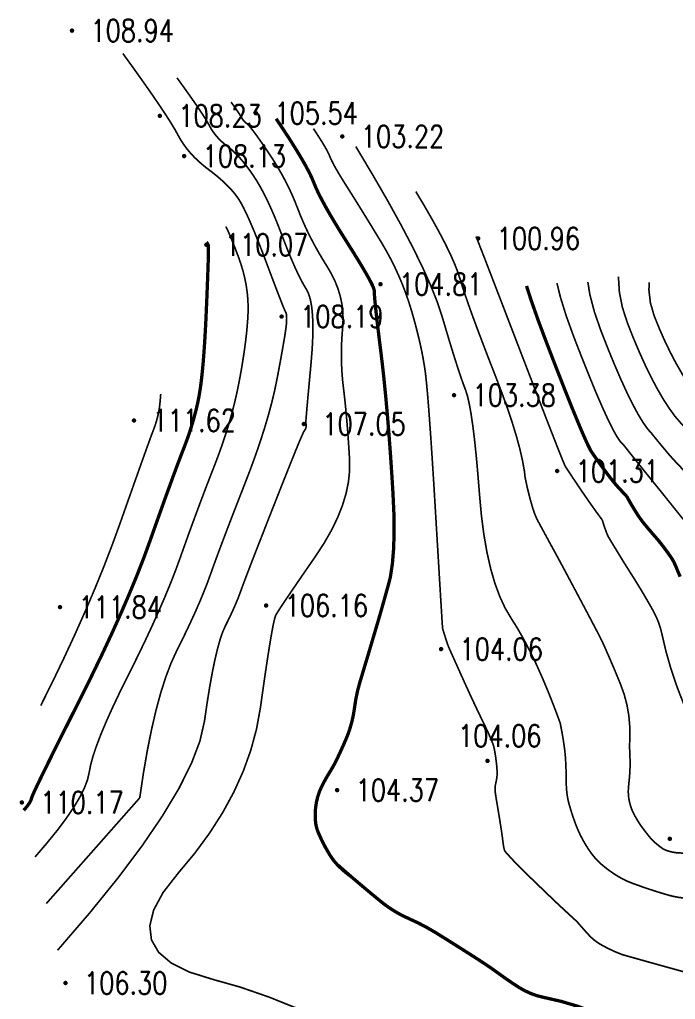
# Model space of a CAD drawing. Extents: x 532522 to 2902776, y -101917278 to 111238625.
# Drawn here: x 1061154 to 1090826, y 3181085 to 3225398 of the extents above; entities that cross this region are included whole.
import ezdxf
from ezdxf.enums import TextEntityAlignment as Align

# ---------------------------------------------------------------- set-up
doc = ezdxf.new("R2010")
doc.units = 0
doc.header["$LTSCALE"] = 1000
doc.header["$MEASUREMENT"] = 0
doc.layers.get('0').update_dxf_attribs({"linetype": 'CONTINUOUS'})
doc.layers.add('Õ÷μØºìÏß', color=20, linetype='CONTINUOUS')
doc.layers.add('新地形图', color=7, linetype='CONTINUOUS')
doc.styles.add('HZ', font='rs', dxfattribs={"width": 0.8, "bigfont": 'hztxt'})

# ---------------------------------------------------------------- blocks, each defined once
blk = doc.blocks.new('GC200')
at = {"linetype": 'Continuous', "const_width": 0.2, "flags": 128}
blk.add_lwpolyline([(-0.1, 0, 1), (0.1, 0, 1)], format="xyb", close=True, dxfattribs=at)
blk = doc.blocks.new('A$C22E77CCE')
at = {"layer": '新地形图', "color": 53, "linetype": 'Continuous', "const_width": 75, "flags": 128}
for points in [[(193843, 598075), (194329, 597403), (194764, 596792), (195150, 596241), (195485, 595751), (195771, 595322), (196008, 594953), (196194, 594646), (196331, 594399), (196450, 594184), (196585, 593976), (196734, 593772), (196899, 593574), (197079, 593382), (197275, 593194), (197486, 593012), (197711, 592835), (197937, 592662), (198146, 592492), (198339, 592324), (198516, 592158), (198677, 591995), (198821, 591835), (198949, 591677), (199062, 591521), (199172, 591342), (199296, 591113), (199432, 590835), (199581, 590507), (199743, 590129), (199917, 589702), (200105, 589225), (200306, 588699), (200501, 588180), (200672, 587727), (200820, 587339), (200945, 587016), (201046, 586759), (201123, 586566), (201177, 586439), (201207, 586377), (201224, 586343), (201237, 586298), (201246, 586243), (201252, 586177), (201254, 586100), (201253, 586013), (201248, 585916), (201239, 585808), (201223, 585670), (201197, 585485), (201160, 585250), (201112, 584968), (201054, 584637), (200986, 584257), (200907, 583829), (200817, 583353), (200712, 582842), (200585, 582308), (200436, 581752), (200266, 581175), (200075, 580575), (199862, 579953), (199628, 579309), (199372, 578643), (199115, 577986), (198875, 577369), (198652, 576792), (198448, 576256), (198260, 575759), (198091, 575303), (197939, 574887), (197804, 574511), (197671, 574145), (197520, 573760), (197354, 573357), (197171, 572934), (196971, 572492), (196755, 572031), (196523, 571551), (196274, 571052), (196023, 570503), (195784, 569874), (195557, 569164), (195343, 568374), (195141, 567504), (194950, 566554), (194772, 565523), (194607, 564412)], [(196291, 596976), (196579, 596577), (196838, 596214), (197067, 595888), (197266, 595597), (197436, 595342), (197576, 595123), (197686, 594941), (197768, 594794), (197838, 594667), (197918, 594543), (198007, 594422), (198105, 594305), (198212, 594190), (198328, 594079), (198453, 593971), (198587, 593866), (198727, 593755), (198868, 593628), (199012, 593485), (199157, 593327), (199305, 593153), (199454, 592963), (199606, 592758), (199759, 592536), (199914, 592294), (200070, 592027), (200228, 591733), (200386, 591413), (200546, 591068), (200707, 590697), (200868, 590300), (201031, 589877), (201192, 589457), (201346, 589069), (201495, 588713), (201637, 588389), (201773, 588097), (201902, 587837), (202026, 587609), (202144, 587413), (202247, 587204), (202329, 586935), (202388, 586607), (202426, 586220), (202442, 585774), (202436, 585268), (202408, 584704), (202358, 584080), (202301, 583467), (202252, 582933), (202210, 582479), (202177, 582104), (202152, 581810), (202134, 581594), (202124, 581459), (202122, 581402), (202124, 581386), (202126, 581368), (202128, 581349), (202130, 581329), (202132, 581308), (202133, 581285), (202135, 581262), (202136, 581238), (202136, 581212), (202132, 581185), (202125, 581156), (202115, 581125), (202100, 581093), (202083, 581059), (202062, 581023), (202037, 580986), (201993, 580900), (201912, 580718), (201795, 580441), (201642, 580068), (201452, 579599), (201227, 579034), (200965, 578374), (200667, 577618), (200366, 576854), (200099, 576171), (199863, 575567), (199660, 575044), (199490, 574600), (199351, 574237), (199245, 573954), (199172, 573751), (199110, 573583), (199042, 573407), (198965, 573223), (198881, 573029), (198790, 572827), (198691, 572616), (198585, 572396), (198471, 572168), (198353, 571897), (198236, 571550), (198119, 571127), (198001, 570628), (197884, 570053), (197767, 569402), (197650, 568675), (197534, 567872), (197328, 566974), (196943, 565964), (196381, 564839), (195639, 563602), (194719, 562251), (193621, 560788), (192344, 559210), (190889, 557520)]]:
    blk.add_lwpolyline(points, dxfattribs=at)
at = {"layer": '新地形图', "color": 53, "linetype": 'Continuous'}
for points, const_width, elevation in [([(198739, 595877), (198830, 595751), (198911, 595637), (198984, 595534), (199046, 595442), (199100, 595362), (199144, 595293), (199179, 595236), (199204, 595190), (199227, 595150), (199252, 595111), (199280, 595072), (199311, 595035), (199344, 594999), (199381, 594964), (199420, 594930), (199463, 594897), (199516, 594848), (199590, 594764), (199684, 594647), (199798, 594496), (199933, 594311), (200087, 594092), (200262, 593839), (200457, 593552), (200656, 593247), (200845, 592940), (201024, 592631), (201192, 592320), (201349, 592007), (201496, 591692), (201632, 591374), (201757, 591055), (201883, 590734), (202020, 590412), (202169, 590088), (202329, 589763), (202499, 589436), (202682, 589109), (202875, 588780), (203080, 588449), (203275, 588117), (203440, 587781), (203574, 587442), (203678, 587100), (203752, 586756), (203795, 586408), (203807, 586057), (203789, 585703), (203761, 585350), (203741, 585000), (203731, 584655), (203731, 584313), (203739, 583975), (203757, 583642), (203783, 583312), (203819, 582987), (203859, 582652), (203898, 582297), (203935, 581919), (203971, 581521), (204006, 581101), (204039, 580659), (204070, 580197), (204100, 579712), (204102, 579211), (204049, 578697), (203940, 578171), (203776, 577631), (203557, 577079), (203282, 576515), (202952, 575938), (202567, 575348), (202177, 574784), (201835, 574286), (201539, 573853), (201290, 573486), (201087, 573184), (200932, 572948), (200823, 572777), (200761, 572671), (200716, 572542), (200659, 572301), (200591, 571947), (200510, 571481), (200417, 570902), (200312, 570211), (200195, 569408), (200067, 568492), (199890, 567524), (199631, 566565), (199289, 565615), (198864, 564673), (198356, 563740), (197765, 562816), (197091, 561900), (196335, 560993), (195661, 560128), (195237, 559339), (195062, 558626), (195136, 557989), (195459, 557428), (196031, 556942), (196852, 556532), (197923, 556199), (199156, 555851), (200465, 555398), (201850, 554842)], 75, 106000), ([(200776, 595128), (201109, 594629), (201408, 594169), (201672, 593748), (201903, 593367), (202099, 593025), (202261, 592722), (202389, 592458), (202483, 592233), (202574, 592011), (202694, 591754), (202843, 591462), (203020, 591136), (203226, 590775), (203461, 590380), (203725, 589950), (204017, 589485), (204304, 589029), (204551, 588627), (204760, 588277), (204930, 587981), (205061, 587738), (205154, 587547), (205207, 587410), (205221, 587326), (205221, 587232), (205231, 587067), (205252, 586830), (205284, 586521), (205326, 586141), (205379, 585689), (205443, 585166), (205517, 584571), (205595, 583919), (205670, 583225), (205742, 582490), (205812, 581713), (205879, 580894), (205944, 580034), (206005, 579131), (206064, 578187), (206106, 577265), (206115, 576426), (206093, 575673), (206038, 575004), (205950, 574419), (205891, 574172)], 150, 105000), ([(202463, 594676), (202609, 594458), (202739, 594257), (202855, 594073), (202955, 593907), (203041, 593757), (203112, 593625), (203168, 593509), (203209, 593411), (203251, 593312), (203308, 593192), (203381, 593052), (203469, 592892), (203574, 592712), (203694, 592511), (203830, 592290), (203981, 592050), (204145, 591791), (204317, 591518), (204497, 591229), (204685, 590926), (204882, 590607), (205087, 590273), (205300, 589924), (205522, 589561), (205741, 589187), (205947, 588808), (206140, 588425), (206319, 588036), (206486, 587643), (206639, 587245), (206778, 586842), (206905, 586435), (207020, 586032), (207124, 585643), (207218, 585267), (207302, 584906), (207376, 584558), (207439, 584225), (207492, 583905), (207535, 583599), (207575, 583238), (207620, 582756), (207670, 582152), (207724, 581426), (207784, 580578), (207848, 579608), (207917, 578516), (207990, 577302), (208062, 576100), (208126, 575043), (208180, 574132), (208227, 573367), (208265, 572747), (208294, 572273), (208307, 572073)], 75, 104000), ([(204381, 593869), (205140, 592599), (205823, 591418), (206427, 590324), (206954, 589319), (207404, 588401), (207776, 587572), (208070, 586832), (208287, 586179), (208460, 585594), (208621, 585059), (208770, 584571), (208908, 584133), (209034, 583743), (209149, 583402), (209253, 583109), (209345, 582865), (209431, 582598), (209514, 582238), (209596, 581785), (209676, 581238), (209755, 580598), (209832, 579864), (209906, 579037), (209980, 578116), (210065, 577183), (210177, 576317), (210316, 575518), (210481, 574787), (210673, 574123), (210892, 573526), (211137, 572997), (211409, 572535), (211694, 572083), (211980, 571583), (212267, 571035), (212555, 570438), (212843, 569794), (213132, 569101), (213421, 568360), (213631, 567789)], 75, 103000), ([(207096, 591832), (207484, 591184), (207831, 590582), (208140, 590024), (208408, 589512), (208638, 589044), (208827, 588621), (208977, 588244), (209088, 587911), (209192, 587571), (209325, 587170), (209484, 586709), (209671, 586188), (209886, 585607), (210129, 584965), (210398, 584263), (210696, 583501), (210989, 582734), (211248, 582016), (211471, 581348), (211659, 580730), (211812, 580161), (211929, 579642), (212012, 579173), (212042, 578899)], 75, 102000), ([(198504, 590252), (198564, 590128), (198648, 589941), (198740, 589722), (198841, 589473), (198951, 589193), (199069, 588882), (199183, 588556), (199280, 588232), (199360, 587910), (199423, 587589), (199469, 587270), (199498, 586953), (199510, 586637), (199506, 586323), (199488, 586000), (199460, 585659), (199424, 585300), (199378, 584922), (199323, 584526), (199259, 584112), (199186, 583679), (199103, 583228), (199009, 582765), (198902, 582299), (198782, 581830), (198649, 581356), (198502, 580879), (198342, 580399), (198169, 579914), (197983, 579426), (197790, 578933), (197597, 578432), (197404, 577923), (197211, 577408), (197018, 576884), (196824, 576354), (196631, 575816), (196437, 575270), (196231, 574707), (195999, 574113), (195742, 573491), (195460, 572839), (195152, 572157), (194819, 571446), (194460, 570706), (194077, 569936), (193702, 569181), (193372, 568485), (193086, 567849), (192844, 567272), (192647, 566754), (192493, 566296), (192384, 565897), (192319, 565557), (192243, 565226), (192101, 564853), (191893, 564438), (191620, 563982), (191280, 563483), (190875, 562943), (190404, 562362), (189868, 561738)], 75, 109000), ([(209812, 589794), (209827, 589769), (209840, 589746), (209852, 589725), (209862, 589705), (209871, 589687), (209878, 589671), (209884, 589656), (209888, 589643), (209895, 589624), (209908, 589588), (209927, 589538), (209952, 589472), (209984, 589390), (210021, 589293), (210065, 589181), (210116, 589053), (210193, 588855), (210317, 588533), (210490, 588086), (210709, 587516), (210977, 586821), (211292, 586001), (211655, 585058), (212065, 583990), (212473, 582929), (212829, 582006), (213133, 581221), (213386, 580575), (213586, 580066), (213735, 579696), (213832, 579464), (213865, 579395)], 75, 101000), ([(197620, 589535), (197628, 589529), (197635, 589523), (197642, 589517), (197648, 589512), (197654, 589506), (197659, 589501), (197663, 589496), (197666, 589491), (197670, 589485), (197674, 589477), (197679, 589467), (197684, 589456), (197690, 589442), (197696, 589427), (197703, 589409), (197710, 589390), (197715, 589327), (197716, 589179), (197712, 588946), (197703, 588628), (197689, 588224), (197671, 587736), (197649, 587162), (197621, 586503), (197590, 585827), (197555, 585204), (197518, 584633), (197478, 584114), (197434, 583647), (197388, 583232), (197338, 582869), (197286, 582559), (197228, 582273), (197162, 581985), (197087, 581695), (197005, 581402), (196914, 581108), (196816, 580811), (196709, 580511), (196594, 580210), (196466, 579880), (196320, 579495), (196156, 579055), (195975, 578560), (195775, 578010), (195558, 577405), (195323, 576745), (195070, 576030), (194791, 575268), (194478, 574466), (194130, 573625), (193749, 572743), (193333, 571822), (192883, 570861), (192398, 569861), (191879, 568820), (191377, 567823), (190940, 566953), (190570, 566210), (190266, 565594), (190028, 565105), (189856, 564743), (189750, 564507), (189711, 564399), (189700, 564351), (189680, 564297), (189650, 564237), (189610, 564171), (189561, 564099), (189502, 564021), (189434, 563937), (189357, 563847)], 150, 110000), ([(219529, 580920), (219144, 581296), (218823, 581666), (218558, 582033), (218292, 582445), (218025, 582904), (217756, 583410), (217486, 583961), (217215, 584559), (216943, 585202), (216670, 585892), (216443, 586595), (216308, 587278), (216266, 587939), (216270, 587988)], 75, 97000), ([(212106, 587563), (212304, 586947), (212638, 585997), (213042, 584920), (213457, 583845), (213827, 582900), (214153, 582084), (214435, 581397), (214671, 580840), (214863, 580412), (215011, 580113), (215019, 580100)], 150, 100000), ([(213481, 587696), (213639, 587057), (213906, 586196), (214251, 585244), (214619, 584298), (214957, 583453), (215264, 582709), (215542, 582068), (215789, 581528), (216006, 581090), (216193, 580753), (216350, 580518), (216517, 580347)], 75, 99000), ([(217753, 580909), (217587, 581092), (217376, 581393), (217149, 581768), (216907, 582216), (216649, 582739), (216375, 583335), (216086, 584006), (215781, 584750), (215461, 585568), (215175, 586396), (214973, 587167), (214880, 587742)], 75, 98000), ([(221140, 581086), (220863, 581346), (220424, 581805), (220060, 582240), (219741, 582672), (219435, 583123), (219143, 583593), (218863, 584080), (218597, 584587), (218345, 585111), (218106, 585655), (217880, 586216), (217711, 586795), (217643, 587388), (217661, 587725)], 75, 96000), ([(195556, 582677), (195543, 582504), (195526, 582317), (195508, 582152), (195489, 582009), (195469, 581889), (195446, 581780), (195421, 581671), (195393, 581560), (195361, 581448), (195327, 581336), (195289, 581222), (195248, 581108), (195205, 580993), (195141, 580826), (195043, 580557), (194908, 580186), (194738, 579711), (194533, 579135), (194292, 578456), (194015, 577674), (193703, 576790), (193358, 575844), (192985, 574875), (192582, 573883), (192149, 572869), (191688, 571832), (191197, 570773), (190677, 569691), (190128, 568587)], 75, 111000)]:
    blk.add_lwpolyline(points, dxfattribs=dict(at, const_width=const_width, elevation=elevation))
at = {"layer": '新地形图', "color": 53, "linetype": 'Continuous', "flags": 128}
for points in [[(217753, 580909, 75, 75, 0.007362), (218502, 579998, 75, 75, 0.014869), (218893, 579564, 75, 75, 0.000352), (220001, 578404, 75, 75, 0.002036)], [(216517, 580347, 75, 75, 0.000813), (217060, 579662, 75, 75, 0.002048), (217277, 579391, 75, 75, 0.000079), (218237, 578204, 75, 75, -0.000346), (218456, 577932, 75, 75, -0.001328), (218755, 577559, 75, 75, 0.000662), (219355, 576810, 75, 75, 0.013344)], [(215532, 576981, 75, 75, 0.018906), (215736, 576380, 75, 75, 0.045028), (215853, 576141, 75, 75, 0.000917), (216373, 575285, 75, 75, 0.003256), (216521, 575045, 75, 75, 0.0006), (216723, 574725, 75, 75, -0.000478), (216976, 574323, 75, 75, -0.006834), (217444, 573555, 75, 75, -0.007539), (217849, 572847, 75, 75, -0.074594), (218236, 571803, 75, 75, 0.035275), (218876, 569547, 75, 75, 0.011984), (219285, 568497, 75, 75, 0.017287)], [(208307, 572073, 75, 75, 0.008762), (208526, 571386, 75, 75, 0.023847), (208623, 571139, 75, 75, 0.000443), (209009, 570280, 75, 75, 0.000519), (209339, 569547, 75, 75, 0.007816), (210255, 567606, 75, 75, -0.021177), (210574, 566881, 75, 75, -0.043582), (210644, 566642, 75, 75, -0.019174), (210733, 566085, 75, 75, -0.00753), (210756, 565874, 75, 75, -0.006997), (210773, 565647, 75, 75, -0.079607), (210720, 565100, 75, 75, 0.097853), (210693, 564652, 75, 75, 0.009303), (210764, 564197, 75, 75, -0.004156), (210932, 563180, 75, 75, -0.008124), (211044, 562388, 75, 75, 0.022723), (211092, 562105, 75, 75, 0.128311), (211174, 561944, 75, 75, 0.018987), (212007, 561071, 75, 75, 0.000689), (212355, 560734, 75, 75, 0.000297), (213162, 559957, 75, 75, 0.00397), (213596, 559545, 75, 75, 0.002185), (214394, 558808, 75, 75, 0)], [(216772, 566604, 75, 75, -0.014155), (216791, 565932, 75, 75, -0.019854), (216772, 565452, 75, 75, -0.007414), (216730, 565009, 75, 75, 0.015432), (216713, 564796, 75, 75, 0.042969), (216726, 564444, 75, 75, 0.040545), (216803, 564079, 75, 75, 0.044374), (216942, 563726, 75, 75, 0.030192), (217221, 563243, 75, 75, 0.014794), (217360, 563046, 75, 75, 0.007062), (217669, 562646, 75, 75, 0.044512), (217889, 562415, 75, 75, 0.027258), (218298, 562093, 75, 75, 0)]]:
    blk.add_lwpolyline(points, format="xyseb", dxfattribs=at)
at = {"layer": '新地形图', "color": 53, "linetype": 'Continuous'}
for points, const_width, elevation in [([(215019, 580100, 0.015122), (215903, 578877, 0.028353), (216431, 578268, 0.000137), (216633, 578059, 0.001112)], 150, 100000), ([(213865, 579395, 0.007736), (214955, 577777, 0.009177), (215532, 576981, 0.014308)], 75, 101000), ([(212042, 578899, 0.023077), (212390, 577504, 0.051134), (212638, 576904, 0.001669), (213411, 575482, -0.002794), (213870, 574633, -0.000729), (214624, 573216, -0.000772), (215331, 571876, -0.016945), (215667, 571180, -0.007399), (216359, 569551, -0.107695), (216779, 567134, 0.014207), (216772, 566604, 0.028865)], 75, 102000), ([(218298, 562093, 0.087638), (218901, 561928, 0.053487), (219754, 561940, 0.032785), (221119, 562198, 0.0401), (222976, 562840, -0.035039), (224437, 563361, -0.025126)], 75, 102000), ([(203591, 561358, 0.006014), (204185, 560837, 0.005588), (205512, 559727, 0.020708), (205885, 559447, 0.047896), (206773, 558954, -0.035158), (207998, 558314, -0.002823), (208817, 557803, -0.002017), (209956, 557078, -0.015283), (210884, 556441, 0.016191), (211760, 555842, 0.094689), (212925, 555378, -0.050572), (215161, 554709, -0.024665), (217431, 553636, -0.069924), (218150, 553112, -0.035352), (218469, 552756, -0.007922), (219747, 551052, -0.020081), (220368, 550121, -0.014235), (221150, 548751)], 150, 105000), ([(214394, 558808, 0.012041), (214943, 558190, 0.07392), (215446, 557789, 0.042887), (216446, 557319)], 75, 104000), ([(216446, 557319, 0.001122), (218689, 556692, 0.001047), (219895, 556361, -0.001089), (221054, 556042, -0.037707), (222181, 555636, -0.065684), (222768, 555274, -0.088548), (222934, 555082, -0.01776), (223536, 553975, -0.046191), (223908, 553018, -0.038338), (224156, 551807)], 75, 104000)]:
    blk.add_lwpolyline(points, format="xyb", dxfattribs=dict(at, const_width=const_width, elevation=elevation))
at = {"layer": '新地形图', "color": 53, "linetype": 'Continuous', "flags": 128}
for points, const_width in [([(216633, 578059, 0.018466), (217117, 577240, 0.030415), (217458, 576774, 0.007215), (217981, 576160, -0.015777), (218216, 575875, -0.013456), (218648, 575285, -0.038039), (218778, 575061, -0.017643), (218895, 574797, 0.012279), (219059, 574415, 0.007485)], 150), ([(205891, 574172, -0.001794), (205565, 573006, -0.00301), (205364, 572312, -0.000007), (205013, 571128, -0.000105), (204990, 571049, -0.001159), (204840, 570549, 0.000641), (204568, 569645, 0.041353), (204324, 568487, -0.047988), (204100, 567492, -0.021983), (203949, 567092, -0.009401), (203538, 566182, -0.030004), (203217, 565598, 0.025681), (202836, 564919, 0.070124), (202597, 564198, 0.064516), (202555, 563374, 0.080966), (202685, 562841, 0.038244), (203216, 561814, 0.056897), (203583, 561349, 0.042567), (204185, 560837)], 150), ([(213631, 567789, -0.01411), (213809, 566765, -0.021851), (213875, 566097, -0.013388), (213904, 565109, 0.027843), (213932, 564635, 0.039902), (214030, 564134, 0.021328), (214326, 563228, 0.034569), (214649, 562518, 0.035534), (215058, 561878, 0.055989), (215510, 561392, 0.041204), (216240, 560865, 0.046289), (216883, 560553, 0.019489), (218492, 560021, 0.046241), (219237, 559879, 0.029363), (220428, 559835)], 75)]:
    blk.add_lwpolyline(points, format="xyb", dxfattribs=dict(at, const_width=const_width))
at = {"layer": '新地形图', "color": 53, "linetype": 'Continuous', "const_width": 75, "elevation": 108000, "flags": 128}
blk.add_lwpolyline([(190378, 559629), (194607, 564412)], dxfattribs=at)
at = {"layer": '新地形图', "color": 53, "linetype": 'Continuous', "xscale": 500, "yscale": 500, "zscale": 1000}
for p in [(191542, 599109, 108940), (195516, 595256, 108227), (199865, 595372, 105540), (203772, 594326, 103224), (196614, 593435, 108130), (209920, 589713, 100960), (197620, 589424, 110066), (205498, 587641, 104806), (201026, 586178, 108193), (208826, 582621, 103384), (194347, 581477, 111617), (202032, 581319, 107053), (213493, 579193, 101310), (190999, 573039, 111844), (200325, 573110, 106156), (208240, 571137, 104063), (210342, 566083, 104061), (203537, 564761, 104370), (189270, 564204, 110169), (218587, 562559, 101675), (191248, 556038, 106297)]:
    blk.add_blockref('GC200', p, dxfattribs=at)
at = {"layer": '新地形图', "color": 53, "linetype": 'Continuous', "style": 'HZ', "width": 0.8}
for s, p in [('108.94', (194267, 599109)), ('108.23', (198241, 595256)), ('105.54', (202590, 595372)), ('103.22', (206497, 594326)), ('108.13', (199339, 593435)), ('110.07', (200345, 589424)), ('100.96', (212645, 589713)), ('104.81', (208223, 587641)), ('108.19', (203751, 586178)), ('103.38', (211551, 582621)), ('111.62', (197072, 581477)), ('107.05', (204757, 581319)), ('101.31', (216218, 579193)), ('111.84', (193724, 573039)), ('106.16', (203050, 573110)), ('104.06', (210965, 571137)), ('104.06', (210896, 567216)), ('104.37', (206262, 564761)), ('110.17', (191995, 564204)), ('106.30', (193973, 556038))]:
    blk.add_text(s, height=1000, dxfattribs=at).set_placement(p, align=Align.MIDDLE)

msp = doc.modelspace()

# ---------------------------------------------------------------- block references
at = {"layer": 'Õ÷μØºìÏß', "color": 1, "linetype": 'Continuous'}
msp.add_blockref('A$C22E77CCE', (871984, 2625789), dxfattribs=at)

doc.saveas('drawing.dxf')
